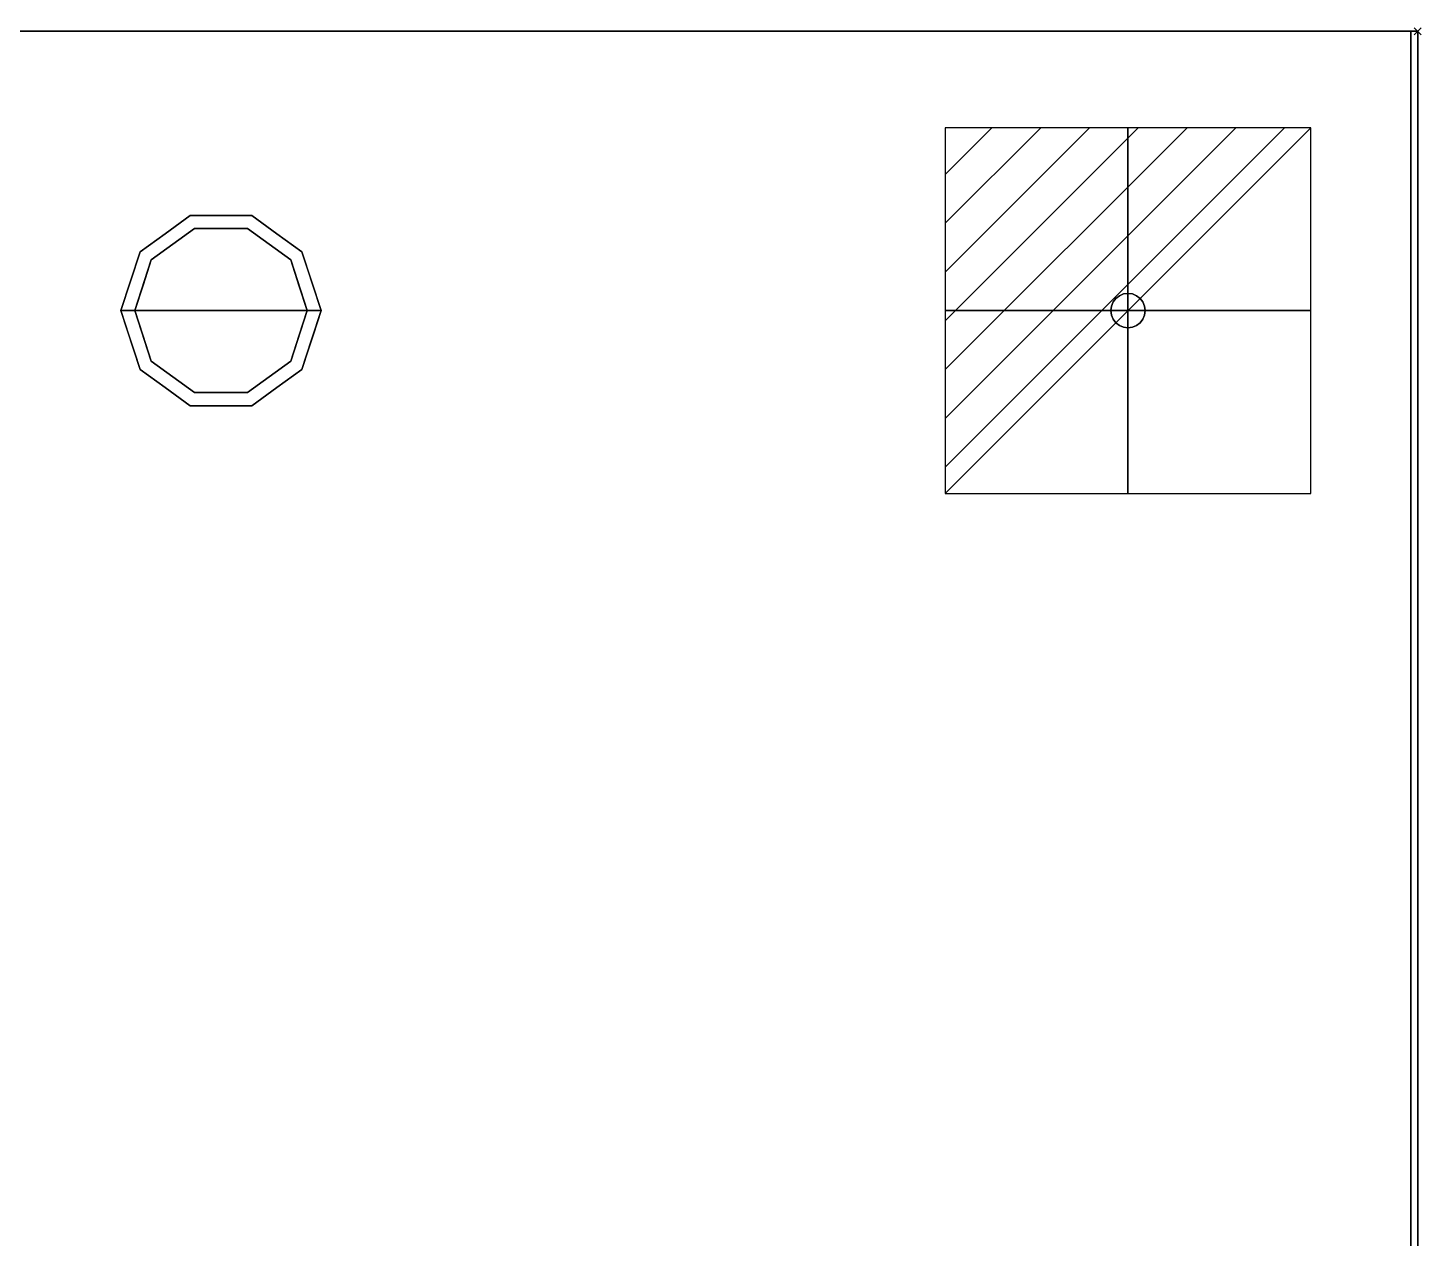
# Model space of a CAD drawing. Header units: millimetres. Extents: x -1 to 1800, y -1098 to 1.
# Drawn here: x 1396 to 1800, y -350 to 1 of the extents above; entities that cross this region are included whole.
import ezdxf

# ---------------------------------------------------------------- set-up
doc = ezdxf.new("R2010")
doc.units = ezdxf.units.MM
doc.header["$PDMODE"] = 3
doc.linetypes.add('NASCOSTA', pattern=[9.525, 6.35, -3.175])
for name, color, linetype in [('IQ_200_2D', 1, 'Continuous'), ('IQ_200_3D', 1, 'Continuous'), ('IQ_204_2D', 7, 'Continuous'), ('IQ_204_3D', 7, 'Continuous'), ('IQ_CON_ELECTRICITY_INT', 7, 'Continuous'), ('IQ_INS_3D', 3, 'Continuous')]:
    doc.layers.add(name, color=color, linetype=linetype)

# ---------------------------------------------------------------- blocks, each defined once
blk = doc.blocks.new('*X2926')
at = {"color": 0}
for p, q in [((286.774344, 2204.447934), (296.618251, 2214.291842)), ((286.774344, 2205.862148), (295.204037, 2214.291842)), ((286.774344, 2207.276361), (293.789824, 2214.291842)), ((286.774344, 2208.690575), (292.37561, 2214.291842)), ((286.774344, 2210.104788), (290.961397, 2214.291842)), ((286.774344, 2211.519002), (289.547183, 2214.291842)), ((286.774344, 2212.933216), (288.13297, 2214.291842))]:
    blk.add_line(p, q, dxfattribs=at)
blk = doc.blocks.new('electricity')
for p, q in [((2.121, 2.121), (-2.121, 2.121)), ((-2.121, 2.121), (-2.121, -2.121)), ((-2.121, -2.121), (2.121, 2.121)), ((2.121, -2.121), (2.121, 2.121)), ((-2.121, -2.121), (2.121, -2.121))]:
    blk.add_line(p, q)
at = {"extrusion": (-1, 0, 0)}
for p, q in [((0, -2.121, 2.121), (0, 2.121, 2.121)), ((0, 2.121, -2.121), (0, -2.121, -2.121)), ((0, 2.121, 2.121), (0, 2.121, -2.121)), ((0, 2.121, -2.121), (0, -2.121, 2.121)), ((0, -2.121, -2.121), (0, -2.121, 2.121))]:
    blk.add_line(p, q, dxfattribs=at)
at = {"extrusion": (0, -1, 0)}
for p, q in [((2.121, 0, 2.121), (-2.121, 0, 2.121)), ((-2.121, 0, -2.121), (2.121, 0, -2.121)), ((-2.121, 0, 2.121), (-2.121, 0, -2.121)), ((-2.121, 0, -2.121), (2.121, 0, 2.121)), ((2.121, 0, -2.121), (2.121, 0, 2.121))]:
    blk.add_line(p, q, dxfattribs=at)
at = {"xscale": 0.4000000000000909, "yscale": 0.4000000000000909, "zscale": 0.4000000000000909}
blk.add_blockref('*X2926', (-116.831, -883.595), dxfattribs=at)
at = {"extrusion": (-1, 0, 0), "xscale": 0.3999999999999773, "yscale": 0.3999999999999773, "zscale": 0.3999999999999773}
blk.add_blockref('*X2926', (-116.831, -883.595), dxfattribs=at)
at = {"extrusion": (0, -1, 0), "xscale": 0.4000000000000909, "yscale": 0.4000000000000909, "zscale": 0.4000000000000909}
blk.add_blockref('*X2926', (-116.831, -883.595), dxfattribs=at)
blk = doc.blocks.new('iq_con_ele3d')
at = {"layer": 'IQ_204_3D'}
for points, invisible_edges in [([(-3.54, 3.54, -4.96), (-1.29, 4.83, -4.96), (0, 5, -4.96), (1.29, 4.83, -4.96)], 9), ([(1.29, 4.83, -4.96), (1.29, 4.83, -4.96), (2.5, 4.33, -4.96), (-3.54, 3.54, -4.96)], 13), ([(-2.5, 4.33, -4.96), (-2.5, 4.33, -4.96), (-1.29, 4.83, -4.96), (-3.54, 3.54, -4.96)], 4), ([(-3.54, 3.54, -4.96), (2.5, 4.33, -4.96), (3.54, 3.54, -4.96), (4.33, 2.5, -4.96)], 9), ([(-3.54, 3.54), (-2.5, 4.33), (-2.5, 4.33, -4.96), (-3.54, 3.54, -4.96)], 10), ([(-2.5, 4.33), (-1.29, 4.83), (-1.29, 4.83, -4.96), (-2.5, 4.33, -4.96)], 10), ([(0, 5, -4.96), (-1.29, 4.83, -4.96), (-1.29, 4.83), (0, 5)], 10), ([(0, 5), (1.29, 4.83), (1.29, 4.83, -4.96), (0, 5, -4.96)], 10), ([(1.29, 4.83), (2.5, 4.33), (2.5, 4.33, -4.96), (1.29, 4.83, -4.96)], 10), ([(2.5, 4.33), (3.54, 3.54), (3.54, 3.54, -4.96), (2.5, 4.33, -4.96)], 10), ([(-5, 0, -4.96), (-4.83, 1.29, -4.96), (-4.33, -2.5, -4.96), (-4.83, -1.29, -4.96)], 2), ([(-5, 0), (-4.83, 1.29), (-4.83, 1.29, -4.96), (-5, 0, -4.96)], 2), ([(-5, 0, -4.96), (-4.83, -1.29, -4.96), (-4.83, -1.29), (-5, 0)], 2), ([(-4.33, 2.5, -4.96), (-4.33, 2.5, -4.96), (-3.54, 3.54, -4.96), (-4.83, 1.29, -4.96)], 4), ([(-4.83, 1.29), (-4.33, 2.5), (-4.33, 2.5, -4.96), (-4.83, 1.29, -4.96)], 10), ([(-4.33, 2.5), (-3.54, 3.54), (-3.54, 3.54, -4.96), (-4.33, 2.5, -4.96)], 10), ([(3.54, 3.54), (4.33, 2.5), (4.33, 2.5, -4.96), (3.54, 3.54, -4.96)], 10), ([(4.33, 2.5, -4.96), (4.83, 1.29, -4.96), (5, 0, -4.96), (4.83, -1.29, -4.96)], 8), ([(4.33, 2.5), (4.83, 1.29), (4.83, 1.29, -4.96), (4.33, 2.5, -4.96)], 10), ([(5, 0, -4.96), (4.83, 1.29, -4.96), (4.83, 1.29), (5, 0)], 2), ([(5, 0), (4.83, -1.29), (4.83, -1.29, -4.96), (5, 0, -4.96)], 2), ([(-4.33, -2.5), (-4.83, -1.29), (-4.83, -1.29, -4.96), (-4.33, -2.5, -4.96)], 10), ([(-3.54, -3.54, -4.96), (-3.54, -3.54, -4.96), (-4.33, -2.5, -4.96), (-2.5, -4.33, -4.96)], 4), ([(-3.54, -3.54), (-4.33, -2.5), (-4.33, -2.5, -4.96), (-3.54, -3.54, -4.96)], 10), ([(-2.5, -4.33), (-3.54, -3.54), (-3.54, -3.54, -4.96), (-2.5, -4.33, -4.96)], 10), ([(-2.5, -4.33, -4.96), (4.83, -1.29, -4.96), (3.54, -3.54, -4.96), (2.5, -4.33, -4.96)], 11), ([(3.54, -3.54), (2.5, -4.33), (2.5, -4.33, -4.96), (3.54, -3.54, -4.96)], 10), ([(4.33, -2.5, -4.96), (4.33, -2.5, -4.96), (3.54, -3.54, -4.96), (4.83, -1.29, -4.96)], 4), ([(4.33, -2.5), (3.54, -3.54), (3.54, -3.54, -4.96), (4.33, -2.5, -4.96)], 10), ([(4.83, -1.29), (4.33, -2.5), (4.33, -2.5, -4.96), (4.83, -1.29, -4.96)], 10), ([(-1.29, -4.83, -4.96), (-1.29, -4.83, -4.96), (-2.5, -4.33, -4.96), (2.5, -4.33, -4.96)], 13), ([(-1.29, -4.83), (-2.5, -4.33), (-2.5, -4.33, -4.96), (-1.29, -4.83, -4.96)], 10), ([(0, -5, -4.96), (-1.29, -4.83, -4.96), (2.5, -4.33, -4.96), (1.29, -4.83, -4.96)], 2), ([(0, -5), (-1.29, -4.83), (-1.29, -4.83, -4.96), (0, -5, -4.96)], 10), ([(0, -5, -4.96), (1.29, -4.83, -4.96), (1.29, -4.83), (0, -5)], 10), ([(2.5, -4.33), (1.29, -4.83), (1.29, -4.83, -4.96), (2.5, -4.33, -4.96)], 10)]:
    blk.add_3dface(points, dxfattribs=dict(at, invisible_edges=invisible_edges))

msp = doc.modelspace()

# ---------------------------------------------------------------- linework, layer by layer
at = {"layer": 'IQ_200_2D'}
msp.add_lwpolyline([(0, 0), (1799, 0), (1799, -700), (0, -700)], close=True, dxfattribs=at)
at = {"layer": 'IQ_200_3D'}
for points in [[(1799, -700, 850), (0, -700, 850), (0, 0, 850), (1799, 0, 850)], [(1799, 0, 900), (0, 0, 900), (0, -700, 900), (1799, -700, 900)], [(1799, 0, 900), (0, 0, 900), (0, 0, 850), (1799, 0, 850)], [(1797, -645, 150), (2, -645, 150), (2, 0, 150), (1797, 0, 150)], [(1797, 0, 150), (2, 0, 150), (2, 0, 850), (1797, 0, 850)], [(1799, -700, 850), (1799, 0, 850), (1799, 0, 900), (1799, -700, 900)]]:
    msp.add_3dface(points, dxfattribs=at)
for points, invisible_edges in [([(1797, -645, 198), (1797, 0, 850), (1797, -695, 850), (1797, -695, 198)], 1), ([(1797, 0, 150), (1797, 0, 850), (1797, -645, 198), (1797, -645, 150)], 2)]:
    msp.add_3dface(points, dxfattribs=dict(at, invisible_edges=invisible_edges))
at = {"layer": 'IQ_204_2D', "color": 7, "linetype": 'NASCOSTA', "ltscale": 10}
msp.add_lwpolyline([(2, 0), (1797, 0), (1797, -645), (2, -645)], close=True, dxfattribs=at)
at = {"layer": 'IQ_204_3D'}
for points, invisible_edges in [([(1428.54, -63.95, 25), (1443.04, -53.42, 25), (1444.27, -57.22, 25), (1431.77, -66.31, 25)], 10), ([(1435.79, -58.69, 150), (1443.04, -53.42, 150), (1443.04, -53.42, 25), (1435.79, -58.69, 25)], 10), ([(1452, -53.42, 25), (1443.04, -53.42, 25), (1443.04, -53.42, 150), (1452, -53.42, 150)], 10), ([(1443.04, -53.42, 25), (1460.96, -53.42, 25), (1459.73, -57.22, 25), (1444.27, -57.22, 25)], 10), ([(1460.96, -53.42, 25), (1452, -53.42, 25), (1452, -53.42, 150), (1460.96, -53.42, 150)], 10), ([(1459.73, -57.22, 25), (1460.96, -53.42, 25), (1475.46, -63.95, 25), (1472.23, -66.31, 25)], 5), ([(1460.96, -53.42, 150), (1468.21, -58.69, 150), (1468.21, -58.69, 25), (1460.96, -53.42, 25)], 10), ([(1444.27, -57.22), (1452, -81), (1427, -81), (1431.77, -66.31)], 1), ([(1428.54, -63.95, 150), (1435.79, -58.69, 150), (1435.79, -58.69, 25), (1428.54, -63.95, 25)], 10), ([(1438.02, -61.76), (1438.02, -61.76, 25), (1444.27, -57.22, 25), (1444.27, -57.22)], 5), ([(1444.27, -57.22), (1444.27, -57.22, 25), (1452, -57.22, 25), (1452, -57.22)], 5), ([(1452, -81), (1452, -81), (1444.27, -57.22), (1459.73, -57.22)], 11), ([(1452, -57.22), (1452, -57.22, 25), (1459.73, -57.22, 25), (1459.73, -57.22)], 5), ([(1477, -81), (1452, -81), (1459.73, -57.22), (1472.23, -66.31)], 2), ([(1465.98, -61.76), (1459.73, -57.22), (1459.73, -57.22, 25), (1465.98, -61.76, 25)], 10), ([(1475.46, -63.95, 25), (1468.21, -58.69, 25), (1468.21, -58.69, 150), (1475.46, -63.95, 150)], 10), ([(1423, -81, 25), (1428.54, -63.95, 25), (1431.77, -66.31, 25), (1427, -81, 25)], 2), ([(1428.54, -63.95, 25), (1425.77, -72.48, 25), (1425.77, -72.48, 150), (1428.54, -63.95, 150)], 10), ([(1431.77, -66.31), (1431.77, -66.31, 25), (1438.02, -61.76, 25), (1438.02, -61.76)], 5), ([(1472.23, -66.31), (1465.98, -61.76), (1465.98, -61.76, 25), (1472.23, -66.31, 25)], 10), ([(1472.23, -66.31, 25), (1475.46, -63.95, 25), (1481, -81, 25), (1477, -81, 25)], 1), ([(1475.46, -63.95, 25), (1475.46, -63.95, 25), (1475.46, -63.95, 150), (1477.07, -68.92, 25)], 6), ([(1478.23, -72.48, 150), (1478.23, -72.48, 150), (1477.07, -68.92, 25), (1475.46, -63.95, 150)], 6), ([(1429.39, -73.65), (1429.39, -73.65, 25), (1431.77, -66.31, 25), (1431.77, -66.31)], 5), ([(1474.68, -73.87), (1474.68, -73.87), (1472.23, -66.31), (1474.61, -73.65, 25)], 13), ([(1472.23, -66.31, 25), (1472.23, -66.31, 25), (1474.61, -73.65, 25), (1472.23, -66.31)], 13), ([(1425.77, -72.48, 150), (1425.77, -72.48, 25), (1423, -81, 25), (1423, -81, 150)], 1), ([(1478.23, -72.48, 150), (1478.23, -72.48, 150), (1478.69, -73.88, 25), (1477.07, -68.92, 25)], 11), ([(1478.23, -72.48, 150), (1478.23, -72.48, 150), (1481, -81, 150), (1478.69, -73.88, 25)], 13), ([(1427, -81), (1427, -81, 25), (1429.39, -73.65, 25), (1429.39, -73.65)], 4), ([(1474.61, -73.65, 25), (1474.61, -73.65, 25), (1477, -81, 25), (1474.68, -73.87)], 13), ([(1477, -81, 25), (1477, -81, 25), (1477, -81), (1474.68, -73.87)], 9), ([(1481, -81, 150), (1481, -81, 150), (1481, -81, 25), (1478.69, -73.88, 25)], 9), ([(1423, -81, 150), (1423, -81, 150), (1423, -81, 25), (1425.31, -88.12, 25)], 9), ([(1425.77, -89.52, 150), (1425.77, -89.52, 150), (1423, -81, 150), (1425.31, -88.12, 25)], 13), ([(1423, -81, 25), (1427, -81, 25), (1431.77, -95.69, 25), (1428.54, -98.05, 25)], 4), ([(1429.39, -88.35, 25), (1429.39, -88.35, 25), (1427, -81, 25), (1429.32, -88.13)], 13), ([(1427, -81, 25), (1427, -81, 25), (1427, -81), (1429.32, -88.13)], 9), ([(1427, -81), (1452, -81), (1444.27, -104.78), (1431.77, -95.69)], 2), ([(1444.27, -104.78), (1444.27, -104.78), (1452, -81), (1459.73, -104.78)], 6), ([(1459.73, -104.78), (1452, -81), (1477, -81), (1472.23, -95.69)], 1), ([(1472.23, -95.69, 25), (1477, -81, 25), (1481, -81, 25), (1475.46, -98.05, 25)], 8), ([(1477, -81, 25), (1477, -81, 25), (1474.61, -88.35, 25), (1474.68, -88.13)], 13), ([(1474.68, -88.13), (1474.68, -88.13), (1477, -81), (1477, -81, 25)], 9), ([(1478.23, -89.52, 25), (1478.23, -89.52, 25), (1481, -81, 25), (1478.69, -88.12, 150)], 13), ([(1481, -81, 150), (1481, -81, 150), (1478.69, -88.12, 150), (1481, -81, 25)], 4), ([(1425.77, -89.52, 150), (1425.77, -89.52, 150), (1425.31, -88.12, 25), (1426.93, -93.08, 25)], 11), ([(1429.32, -88.13), (1429.32, -88.13), (1431.77, -95.69), (1429.39, -88.35, 25)], 13), ([(1431.77, -95.69, 25), (1431.77, -95.69, 25), (1429.39, -88.35, 25), (1431.77, -95.69)], 13), ([(1474.68, -88.13), (1474.68, -88.13), (1474.61, -88.35, 25), (1472.23, -95.69)], 6), ([(1472.23, -95.69), (1472.23, -95.69), (1474.61, -88.35, 25), (1472.23, -95.69, 25)], 11), ([(1478.23, -89.52, 25), (1478.23, -89.52, 25), (1478.69, -88.12, 150), (1477.07, -93.08, 150)], 11), ([(1425.77, -89.52, 150), (1425.77, -89.52, 150), (1426.93, -93.08, 25), (1428.54, -98.05, 150)], 6), ([(1478.23, -89.52, 25), (1478.23, -89.52, 25), (1477.07, -93.08, 150), (1475.46, -98.05, 25)], 6), ([(1428.54, -98.05, 25), (1428.54, -98.05, 25), (1428.54, -98.05, 150), (1426.93, -93.08, 25)], 6), ([(1428.54, -98.05, 25), (1431.77, -95.69, 25), (1444.27, -104.78, 25), (1443.04, -108.58, 25)], 5), ([(1431.77, -95.69, 25), (1431.77, -95.69), (1438.02, -100.24), (1438.02, -100.24, 25)], 5), ([(1459.73, -104.78, 25), (1472.23, -95.69, 25), (1475.46, -98.05, 25), (1460.96, -108.58, 25)], 10), ([(1472.23, -95.69), (1472.23, -95.69, 25), (1465.98, -100.24, 25), (1465.98, -100.24)], 5), ([(1475.46, -98.05, 150), (1475.46, -98.05, 150), (1475.46, -98.05, 25), (1477.07, -93.08, 150)], 6), ([(1435.79, -103.31, 150), (1428.54, -98.05, 150), (1428.54, -98.05, 25), (1435.79, -103.31, 25)], 10), ([(1438.02, -100.24, 25), (1438.02, -100.24), (1444.27, -104.78), (1444.27, -104.78, 25)], 5), ([(1459.73, -104.78, 25), (1459.73, -104.78), (1465.98, -100.24), (1465.98, -100.24, 25)], 5), ([(1468.21, -103.31, 25), (1475.46, -98.05, 25), (1475.46, -98.05, 150), (1468.21, -103.31, 150)], 10), ([(1435.79, -103.31, 25), (1443.04, -108.58, 25), (1443.04, -108.58, 150), (1435.79, -103.31, 150)], 10), ([(1443.04, -108.58, 25), (1444.27, -104.78, 25), (1459.73, -104.78, 25), (1460.96, -108.58, 25)], 5), ([(1444.27, -104.78), (1452, -104.78), (1459.73, -104.78, 25), (1452, -104.78, 25)], 10), ([(1452, -104.78, 25), (1452, -104.78, 25), (1444.27, -104.78, 25), (1444.27, -104.78)], 13), ([(1459.73, -104.78, 25), (1459.73, -104.78, 25), (1452, -104.78), (1459.73, -104.78)], 11), ([(1460.96, -108.58, 25), (1468.21, -103.31, 25), (1468.21, -103.31, 150), (1460.96, -108.58, 150)], 10), ([(1452, -108.58, 150), (1443.04, -108.58, 150), (1443.04, -108.58, 25), (1452, -108.58, 25)], 10), ([(1452, -108.58, 25), (1460.96, -108.58, 25), (1460.96, -108.58, 150), (1452, -108.58, 150)], 10)]:
    msp.add_3dface(points, dxfattribs=dict(at, invisible_edges=invisible_edges))
at = {"layer": 'IQ_INS_3D'}
msp.add_point((1799, 0), dxfattribs=at)

# ---------------------------------------------------------------- block references
at = {"layer": 'IQ_204_3D'}
msp.add_blockref('iq_con_ele3d', (1715, -81, 150), dxfattribs=at)
at = {"layer": 'IQ_CON_ELECTRICITY_INT', "xscale": 25, "yscale": 25, "zscale": 25}
msp.add_blockref('electricity', (1715, -81), dxfattribs=at)

doc.saveas('drawing.dxf')
